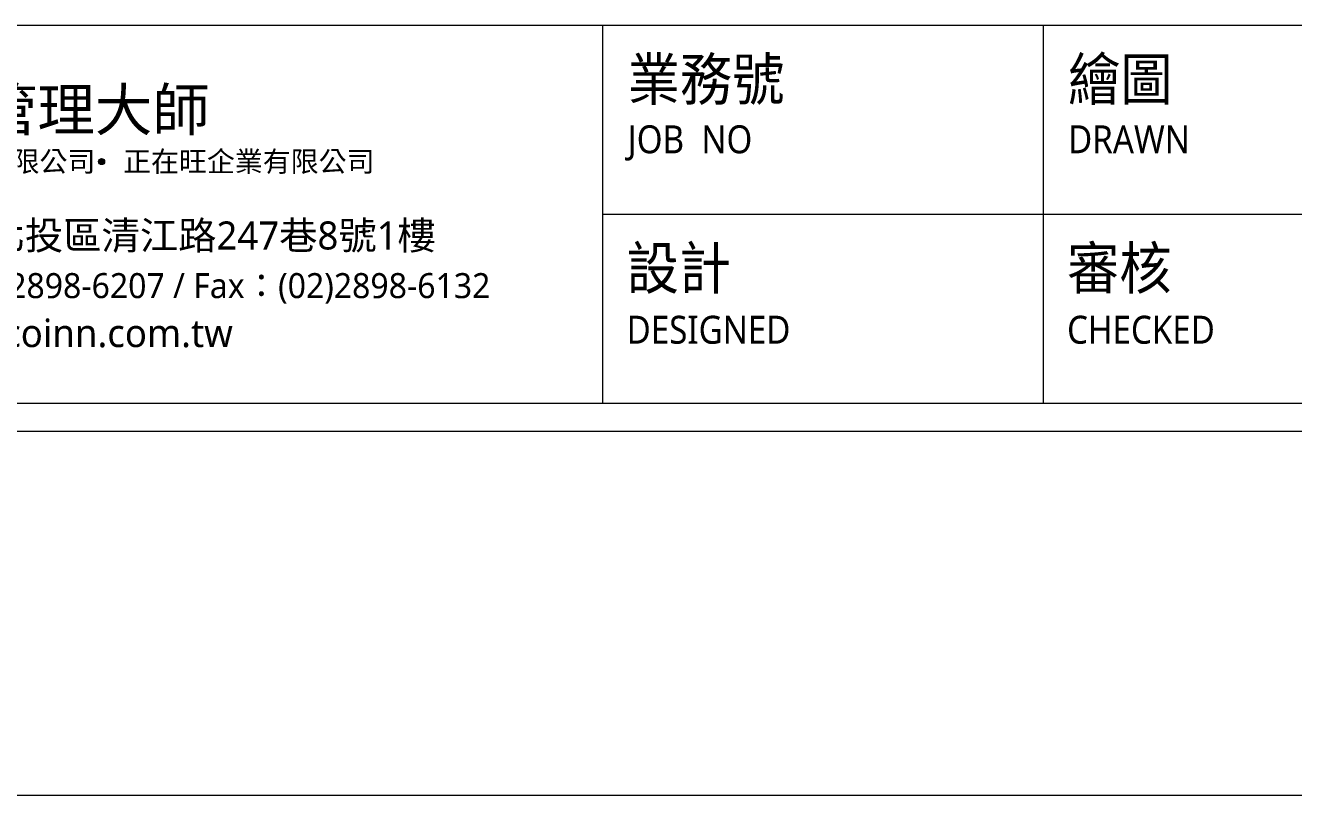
# Model space of a CAD drawing. Header units: millimetres. Extents: x 4664 to 8864, y -38 to 2932.
# Drawn here: x 5937 to 6583, y -38 to 354 of the extents above; entities that cross this region are included whole.
import ezdxf
from ezdxf.enums import TextEntityAlignment as Align

# ---------------------------------------------------------------- set-up
doc = ezdxf.new("R2010")
doc.units = ezdxf.units.MM
doc.styles.add('圖框文字', font='Microsoft JhengHei.ttf')

msp = doc.modelspace()

# ---------------------------------------------------------------- hatches: boundary and pattern name
at = {"lineweight": 5}
h = msp.add_hatch(color=256, dxfattribs=at)
h.dxf.hatch_style = 1
h.paths.add_polyline_path([(5977.65, 284.49, 1), (5974.53, 284.49, 1)])

# ---------------------------------------------------------------- linework, layer by layer
for p, q in [((8676.81, 353.8, 163.19), (4850.88, 353.8, 163.19)), ((8676.81, 353.8, 163.19), (4850.88, 353.8, 163.19)), ((6231.07, 353.8, 163.19), (6231.07, 161.54, 163.19)), ((6455.17, 353.8, 163.19), (6455.17, 161.54, 163.19)), ((6231.07, 257.67, 163.19), (6679.26, 257.67, 163.19)), ((4850.88, 161.54, 163.19), (8676.81, 161.54, 163.19)), ((8863.85, -38.19, 163.19), (4663.85, -38.19, 163.19))]:
    msp.add_line(p, q, dxfattribs=at)
at = {"color": 4, "lineweight": 5}
msp.add_line((4836.67, 147.33, 163.19), (8691.02, 147.33, 163.19), dxfattribs=at)
at = {"lineweight": 5}
msp.add_circle((5976.09, 284.49), 1.56, dxfattribs=at)

# ---------------------------------------------------------------- texts
at = {"color": 3, "lineweight": 5, "style": '圖框文字', "width": 0.91}
for s, p in [('業務號', (6243.81, 326.38, 163.19)), ('繪圖', (6467.9, 326.38, 163.19)), ('設計', (6243.27, 230.28, 163.19)), ('審核', (6467.37, 230.28, 163.19))]:
    msp.add_text(s, height=21.425, dxfattribs=at).set_placement(p, align=Align.MIDDLE_LEFT)
at = {"color": 4, "lineweight": 5, "style": '圖框文字'}
msp.add_text('雨水管理大師', height=21.425, dxfattribs=at).set_placement((5855.78, 300.19, 163.19))
at = {"lineweight": 5, "style": '圖框文字', "width": 0.91}
for s, p in [('JOB  NO', (6243.81, 295.81, 163.19)), ('DRAWN', (6467.9, 295.81, 163.19)), ('DESIGNED', (6243.27, 198.91, 163.19)), ('CHECKED', (6467.37, 198.91, 163.19))]:
    msp.add_text(s, height=14.212, dxfattribs=at).set_placement(p, align=Align.MIDDLE_LEFT)
at = {"lineweight": 5, "style": '圖框文字'}
for s, height, p in [('意動創新有限公司    正在旺企業有限公司', 10.4223, (5859.2, 279.32, 163.19)), ('台北市北投區清江路247巷8號1樓', 14.2833, (5859.2, 239.73, 163.19)), ('coinn@coinn.com.tw', 14.2833, (5861.33, 190.07, 163.19))]:
    msp.add_text(s, height=height, dxfattribs=at).set_placement(p)
at = {"lineweight": 5, "style": '圖框文字', "width": 0.98}
msp.add_text('Tel：(02)2898-6207 / Fax：(02)2898-6132', height=12.7389, dxfattribs=at).set_placement((5860.79, 214.98, 163.19))

doc.saveas('drawing.dxf')
